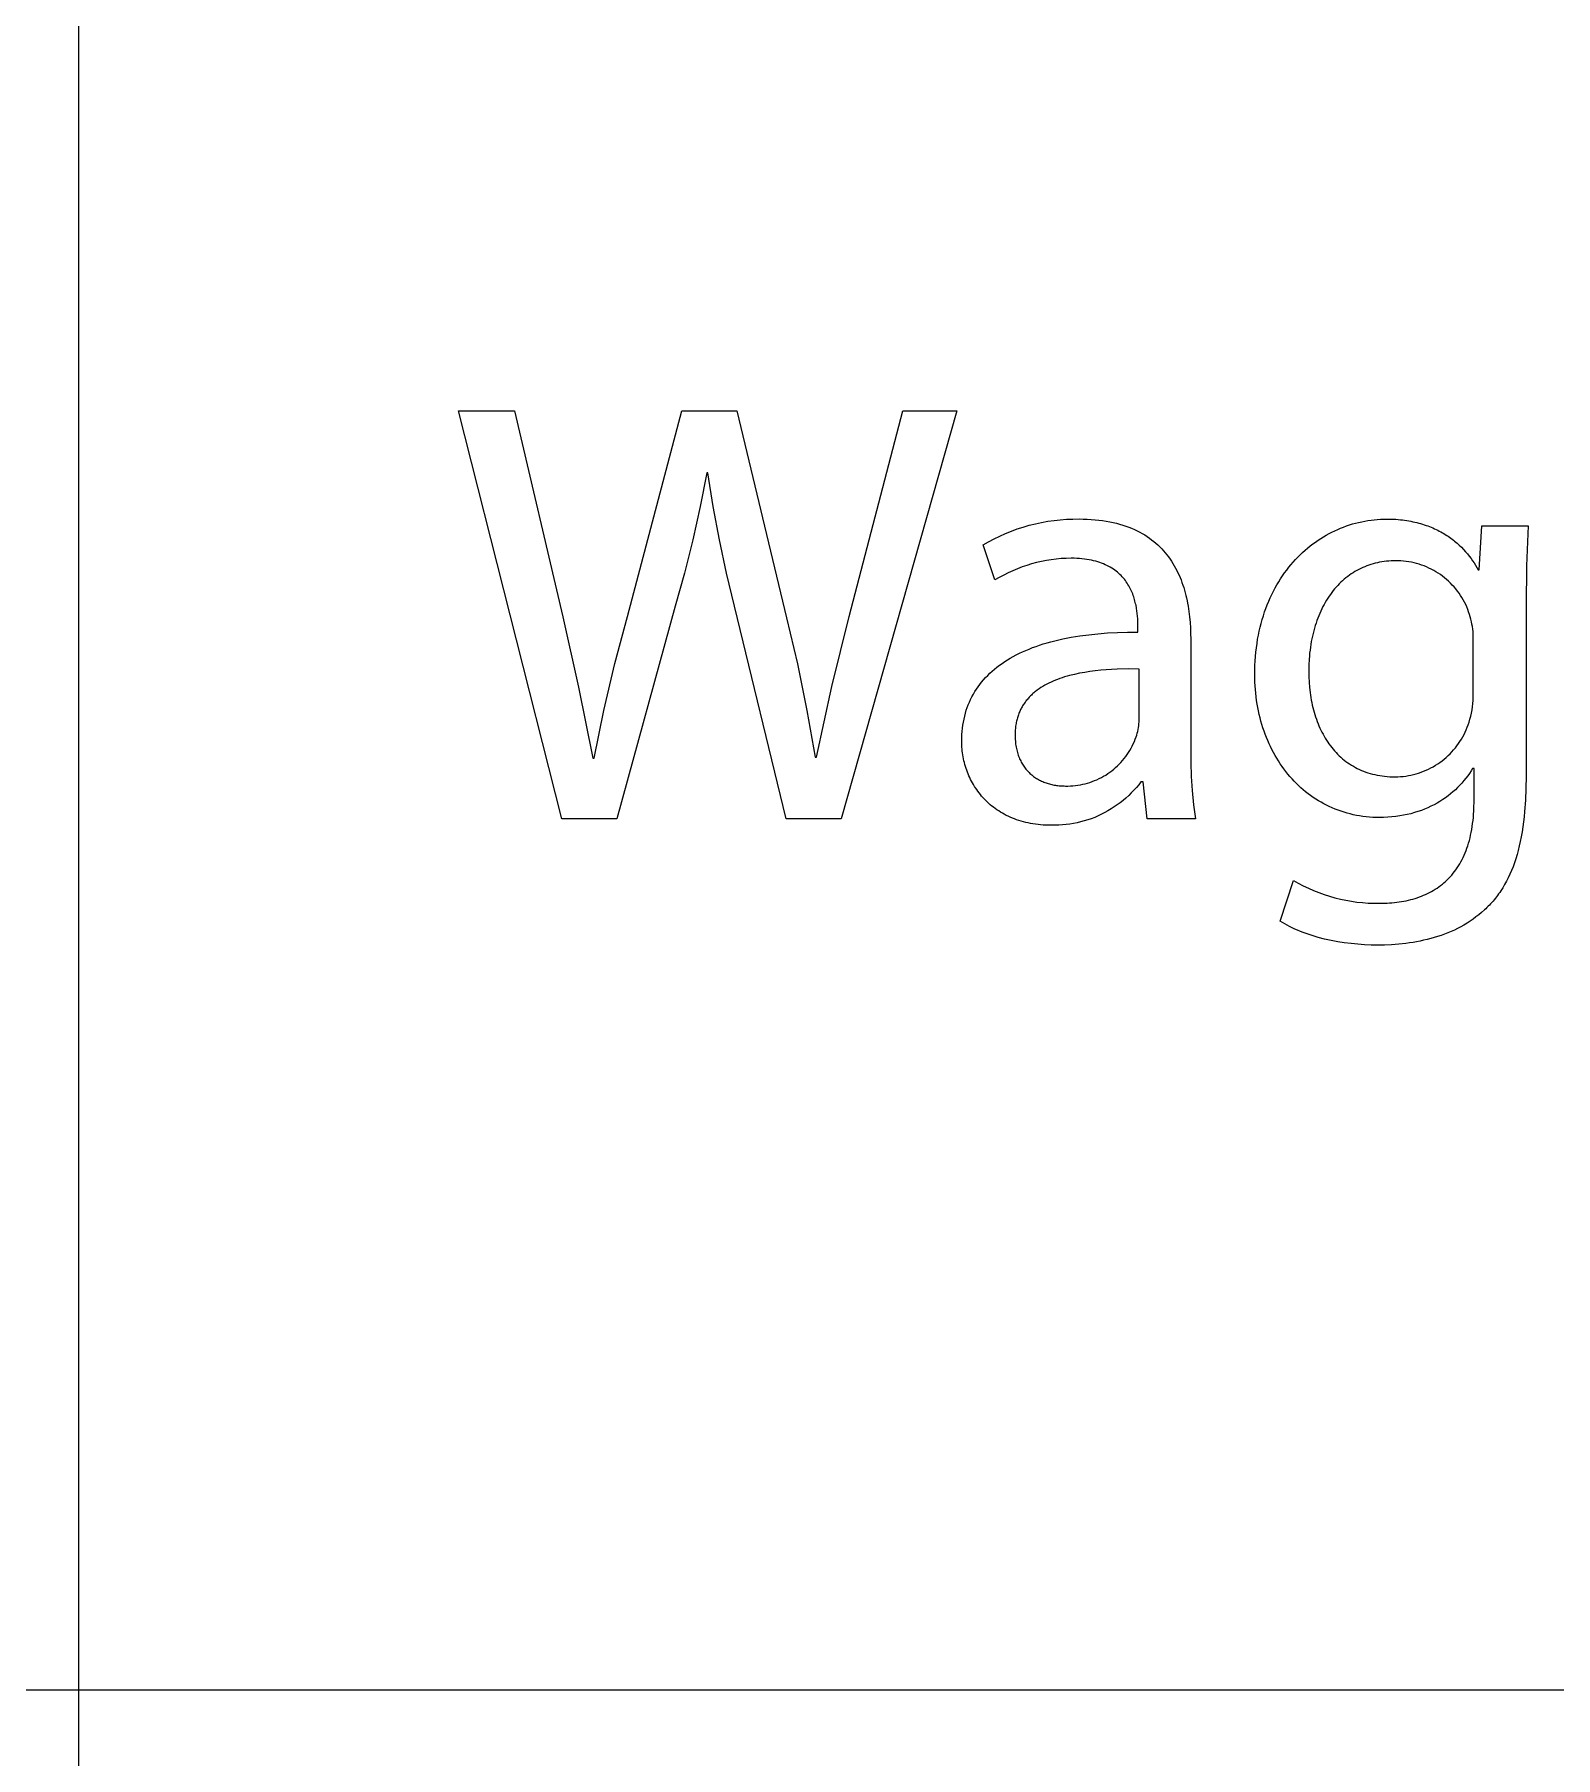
# Model space of a CAD drawing. Header units: millimetres. Extents: x -2542 to 6192, y -257 to 5845.
# Drawn here: x 5414.7 to 5634.4, y 221.9 to 470.7 of the extents above; entities that cross this region are included whole.
import ezdxf

# ---------------------------------------------------------------- set-up
doc = ezdxf.new("R2010")
doc.units = ezdxf.units.MM
doc.header["$MEASUREMENT"] = 0
doc.layers.add('Domyślny', color=7, linetype='Continuous', true_color=0x000000)

msp = doc.modelspace()

# ---------------------------------------------------------------- linework, layer by layer
at = {"layer": 'Domyślny', "color": 18, "lineweight": 15, "true_color": 0x000000}
for p, q in [((5421.17, -12.52), (5421.17, 719.78)), ((5490.92, 357.48), (5475.97, 416.4)), ((5475.97, 416.4), (5484.06, 416.4)), ((5484.06, 416.4), (5491.04, 386.62)), ((5500.37, 386.68), (5508.26, 416.4)), ((5508.26, 416.4), (5516.2, 416.4)), ((5516.2, 416.4), (5523.35, 386.5)), ((5547.96, 416.4), (5531.26, 357.48)), ((5532.4, 386.68), (5540.16, 416.4)), ((5540.16, 416.4), (5547.96, 416.4)), ((5511.83, 407.41), (5510.9, 402.56)), ((5512.01, 407.41), (5511.83, 407.41)), ((5512.77, 402.57), (5512.01, 407.41)), ((5510.9, 402.56), (5509.83, 397.73)), ((5513.66, 397.75), (5512.77, 402.57)), ((5561.99, 400.56), (5562.89, 400.65)), ((5562.89, 400.65), (5563.8, 400.72)), ((5563.8, 400.72), (5564.71, 400.75)), ((5564.71, 400.75), (5565.62, 400.76)), ((5565.62, 400.76), (5566.22, 400.75)), ((5566.22, 400.75), (5566.8, 400.73)), ((5566.8, 400.73), (5567.37, 400.7)), ((5567.37, 400.7), (5567.93, 400.66)), ((5567.93, 400.66), (5568.48, 400.6)), ((5607.77, 400.6), (5608.22, 400.66)), ((5608.22, 400.66), (5608.67, 400.7)), ((5608.67, 400.7), (5609.12, 400.73)), ((5609.12, 400.73), (5609.58, 400.74)), ((5609.58, 400.74), (5610.03, 400.75)), ((5610.03, 400.75), (5610.71, 400.74)), ((5610.71, 400.74), (5611.37, 400.71)), ((5611.37, 400.71), (5612.01, 400.65)), ((5612.01, 400.65), (5612.32, 400.62)), ((5553.34, 397.89), (5554.15, 398.29)), ((5554.15, 398.29), (5554.98, 398.66)), ((5554.98, 398.66), (5555.83, 399)), ((5555.83, 399), (5556.68, 399.32)), ((5556.68, 399.32), (5557.55, 399.6)), ((5557.55, 399.6), (5558.42, 399.85)), ((5558.42, 399.85), (5559.3, 400.07)), ((5559.3, 400.07), (5560.19, 400.27)), ((5560.19, 400.27), (5561.09, 400.43)), ((5561.09, 400.43), (5561.99, 400.56)), ((5568.48, 400.6), (5569.01, 400.53)), ((5569.01, 400.53), (5569.52, 400.45)), ((5569.52, 400.45), (5570.03, 400.36)), ((5570.03, 400.36), (5570.52, 400.26)), ((5570.52, 400.26), (5570.99, 400.15)), ((5570.99, 400.15), (5571.46, 400.02)), ((5571.46, 400.02), (5571.91, 399.89)), ((5571.91, 399.89), (5572.35, 399.74)), ((5572.35, 399.74), (5572.78, 399.59)), ((5572.78, 399.59), (5573.19, 399.42)), ((5573.19, 399.42), (5573.6, 399.25)), ((5573.6, 399.25), (5573.99, 399.06)), ((5573.99, 399.06), (5574.37, 398.87)), ((5574.37, 398.87), (5574.73, 398.67)), ((5574.73, 398.67), (5575.09, 398.45)), ((5575.09, 398.45), (5575.44, 398.23)), ((5575.44, 398.23), (5575.77, 398)), ((5600.51, 397.95), (5600.91, 398.2)), ((5600.91, 398.2), (5601.31, 398.43)), ((5601.31, 398.43), (5601.71, 398.65)), ((5601.71, 398.65), (5602.12, 398.87)), ((5602.12, 398.87), (5602.54, 399.07)), ((5602.54, 399.07), (5602.96, 399.26)), ((5602.96, 399.26), (5603.38, 399.44)), ((5603.38, 399.44), (5603.81, 399.6)), ((5603.81, 399.6), (5604.23, 399.76)), ((5604.23, 399.76), (5604.67, 399.91)), ((5604.67, 399.91), (5605.1, 400.04)), ((5605.1, 400.04), (5605.54, 400.16)), ((5605.54, 400.16), (5605.98, 400.27)), ((5605.98, 400.27), (5606.42, 400.37)), ((5606.42, 400.37), (5606.87, 400.46)), ((5606.87, 400.46), (5607.32, 400.54)), ((5607.32, 400.54), (5607.77, 400.6)), ((5612.32, 400.62), (5612.63, 400.58)), ((5612.63, 400.58), (5612.93, 400.53)), ((5612.93, 400.53), (5613.23, 400.48)), ((5613.23, 400.48), (5613.52, 400.43)), ((5613.52, 400.43), (5613.81, 400.37)), ((5613.81, 400.37), (5614.1, 400.31)), ((5614.1, 400.31), (5614.38, 400.24)), ((5614.38, 400.24), (5614.66, 400.17)), ((5614.66, 400.17), (5614.93, 400.1)), ((5614.93, 400.1), (5615.2, 400.02)), ((5615.2, 400.02), (5615.46, 399.93)), ((5615.46, 399.93), (5615.72, 399.84)), ((5615.72, 399.84), (5615.97, 399.75)), ((5615.97, 399.75), (5616.22, 399.66)), ((5616.22, 399.66), (5616.47, 399.56)), ((5616.47, 399.56), (5616.71, 399.46)), ((5616.71, 399.46), (5616.95, 399.35)), ((5616.95, 399.35), (5617.18, 399.24)), ((5617.18, 399.24), (5617.41, 399.13)), ((5617.41, 399.13), (5617.63, 399.01)), ((5617.63, 399.01), (5617.85, 398.9)), ((5617.85, 398.9), (5618.07, 398.77)), ((5618.07, 398.77), (5618.28, 398.65)), ((5618.28, 398.65), (5618.49, 398.52)), ((5618.49, 398.52), (5618.7, 398.39)), ((5618.7, 398.39), (5618.9, 398.26)), ((5618.9, 398.26), (5619.09, 398.13)), ((5623.41, 393.42), (5623.79, 399.79)), ((5623.79, 399.79), (5630.48, 399.79)), ((5630.48, 399.79), (5630.24, 393.99)), ((5509.83, 397.73), (5508.62, 392.94)), ((5514.69, 392.95), (5513.66, 397.75)), ((5551.75, 397.01), (5552.53, 397.46)), ((5553.46, 391.95), (5551.75, 397.01)), ((5552.53, 397.46), (5553.34, 397.89)), ((5575.77, 398), (5576.09, 397.77)), ((5576.09, 397.77), (5576.4, 397.52)), ((5576.4, 397.52), (5576.71, 397.27)), ((5576.71, 397.27), (5577, 397.01)), ((5577, 397.01), (5577.28, 396.74)), ((5577.28, 396.74), (5577.55, 396.46)), ((5577.55, 396.46), (5577.81, 396.18)), ((5577.81, 396.18), (5578.06, 395.89)), ((5578.06, 395.89), (5578.3, 395.59)), ((5597.54, 395.6), (5597.89, 395.93)), ((5597.89, 395.93), (5598.25, 396.25)), ((5598.25, 396.25), (5598.61, 396.56)), ((5598.61, 396.56), (5598.98, 396.86)), ((5598.98, 396.86), (5599.36, 397.15)), ((5599.36, 397.15), (5599.74, 397.43)), ((5599.74, 397.43), (5600.12, 397.69)), ((5600.12, 397.69), (5600.51, 397.95)), ((5619.09, 398.13), (5619.28, 397.99)), ((5619.28, 397.99), (5619.47, 397.85)), ((5619.47, 397.85), (5619.66, 397.71)), ((5619.66, 397.71), (5619.84, 397.57)), ((5619.84, 397.57), (5620.19, 397.27)), ((5620.19, 397.27), (5620.52, 396.97)), ((5620.52, 396.97), (5620.84, 396.67)), ((5620.84, 396.67), (5621.14, 396.35)), ((5621.14, 396.35), (5621.43, 396.04)), ((5621.43, 396.04), (5621.7, 395.72)), ((5621.7, 395.72), (5621.96, 395.39)), ((5556.03, 393.29), (5555.37, 392.99)), ((5556.7, 393.57), (5556.03, 393.29)), ((5557.38, 393.83), (5556.7, 393.57)), ((5558.06, 394.06), (5557.38, 393.83)), ((5558.76, 394.27), (5558.06, 394.06)), ((5559.46, 394.46), (5558.76, 394.27)), ((5560.16, 394.62), (5559.46, 394.46)), ((5560.88, 394.76), (5560.16, 394.62)), ((5561.59, 394.88), (5560.88, 394.76)), ((5562.31, 394.97), (5561.59, 394.88)), ((5563.03, 395.03), (5562.31, 394.97)), ((5563.76, 395.07), (5563.03, 395.03)), ((5564.48, 395.09), (5563.76, 395.07)), ((5564.88, 395.08), (5564.48, 395.09)), ((5565.27, 395.07), (5564.88, 395.08)), ((5565.65, 395.05), (5565.27, 395.07)), ((5566.02, 395.02), (5565.65, 395.05)), ((5566.38, 394.98), (5566.02, 395.02)), ((5566.72, 394.93), (5566.38, 394.98)), ((5567.06, 394.87), (5566.72, 394.93)), ((5567.39, 394.81), (5567.06, 394.87)), ((5567.7, 394.74), (5567.39, 394.81)), ((5568.01, 394.66), (5567.7, 394.74)), ((5568.3, 394.57), (5568.01, 394.66)), ((5568.59, 394.48), (5568.3, 394.57)), ((5568.87, 394.38), (5568.59, 394.48)), ((5569.14, 394.28), (5568.87, 394.38)), ((5569.39, 394.16), (5569.14, 394.28)), ((5569.64, 394.05), (5569.39, 394.16)), ((5569.89, 393.92), (5569.64, 394.05)), ((5570.12, 393.79), (5569.89, 393.92)), ((5570.34, 393.66), (5570.12, 393.79)), ((5570.56, 393.52), (5570.34, 393.66)), ((5570.76, 393.37), (5570.56, 393.52)), ((5570.96, 393.22), (5570.76, 393.37)), ((5571.15, 393.07), (5570.96, 393.22)), ((5578.3, 395.59), (5578.53, 395.29)), ((5578.53, 395.29), (5578.75, 394.98)), ((5578.75, 394.98), (5578.96, 394.66)), ((5578.96, 394.66), (5579.16, 394.34)), ((5579.16, 394.34), (5579.36, 394.01)), ((5579.36, 394.01), (5579.54, 393.68)), ((5579.54, 393.68), (5579.72, 393.34)), ((5579.72, 393.34), (5579.89, 393)), ((5595.29, 392.98), (5595.59, 393.38)), ((5595.59, 393.38), (5595.9, 393.78)), ((5595.9, 393.78), (5596.21, 394.16)), ((5596.21, 394.16), (5596.54, 394.54)), ((5596.54, 394.54), (5596.86, 394.9)), ((5596.86, 394.9), (5597.2, 395.25)), ((5597.2, 395.25), (5597.54, 395.6)), ((5605.72, 393.32), (5605.45, 393.16)), ((5606, 393.47), (5605.72, 393.32)), ((5606.29, 393.61), (5606, 393.47)), ((5606.57, 393.74), (5606.29, 393.61)), ((5606.86, 393.87), (5606.57, 393.74)), ((5607.16, 393.98), (5606.86, 393.87)), ((5607.46, 394.09), (5607.16, 393.98)), ((5607.76, 394.19), (5607.46, 394.09)), ((5608.07, 394.29), (5607.76, 394.19)), ((5608.38, 394.37), (5608.07, 394.29)), ((5608.7, 394.44), (5608.38, 394.37)), ((5609.01, 394.51), (5608.7, 394.44)), ((5609.34, 394.57), (5609.01, 394.51)), ((5609.66, 394.62), (5609.34, 394.57)), ((5609.99, 394.66), (5609.66, 394.62)), ((5610.32, 394.69), (5609.99, 394.66)), ((5610.66, 394.71), (5610.32, 394.69)), ((5611, 394.72), (5610.66, 394.71)), ((5611.34, 394.73), (5611, 394.72)), ((5611.72, 394.73), (5611.34, 394.73)), ((5612.1, 394.71), (5611.72, 394.73)), ((5612.48, 394.68), (5612.1, 394.71)), ((5612.86, 394.64), (5612.48, 394.68)), ((5613.24, 394.58), (5612.86, 394.64)), ((5613.61, 394.51), (5613.24, 394.58)), ((5613.99, 394.43), (5613.61, 394.51)), ((5614.36, 394.34), (5613.99, 394.43)), ((5614.72, 394.23), (5614.36, 394.34)), ((5615.08, 394.11), (5614.72, 394.23)), ((5615.44, 393.98), (5615.08, 394.11)), ((5615.79, 393.83), (5615.44, 393.98)), ((5616.14, 393.68), (5615.79, 393.83)), ((5616.48, 393.51), (5616.14, 393.68)), ((5616.82, 393.33), (5616.48, 393.51)), ((5617.15, 393.14), (5616.82, 393.33)), ((5621.96, 395.39), (5622.21, 395.07)), ((5622.21, 395.07), (5622.44, 394.74)), ((5622.44, 394.74), (5622.66, 394.41)), ((5622.66, 394.41), (5622.87, 394.08)), ((5622.87, 394.08), (5623.06, 393.75)), ((5623.06, 393.75), (5623.24, 393.42)), ((5623.24, 393.42), (5623.41, 393.42)), ((5630.24, 393.99), (5630.16, 388.19)), ((5508.62, 392.94), (5507.27, 388.19)), ((5515.85, 388.19), (5514.69, 392.95)), ((5554.09, 392.32), (5553.46, 391.95)), ((5554.72, 392.66), (5554.09, 392.32)), ((5555.37, 392.99), (5554.72, 392.66)), ((5571.34, 392.91), (5571.15, 393.07)), ((5571.51, 392.74), (5571.34, 392.91)), ((5571.68, 392.58), (5571.51, 392.74)), ((5571.84, 392.41), (5571.68, 392.58)), ((5572, 392.23), (5571.84, 392.41)), ((5572.15, 392.05), (5572, 392.23)), ((5572.29, 391.87), (5572.15, 392.05)), ((5572.42, 391.69), (5572.29, 391.87)), ((5572.55, 391.5), (5572.42, 391.69)), ((5572.67, 391.31), (5572.55, 391.5)), ((5572.78, 391.12), (5572.67, 391.31)), ((5572.89, 390.92), (5572.78, 391.12)), ((5572.99, 390.73), (5572.89, 390.92)), ((5573.09, 390.53), (5572.99, 390.73)), ((5579.89, 393), (5580.04, 392.65)), ((5580.04, 392.65), (5580.2, 392.3)), ((5580.2, 392.3), (5580.34, 391.95)), ((5580.34, 391.95), (5580.47, 391.59)), ((5580.47, 391.59), (5580.6, 391.22)), ((5580.6, 391.22), (5580.72, 390.85)), ((5580.72, 390.85), (5580.83, 390.48)), ((5593.68, 390.33), (5593.93, 390.8)), ((5593.93, 390.8), (5594.18, 391.26)), ((5594.18, 391.26), (5594.45, 391.7)), ((5594.45, 391.7), (5594.72, 392.14)), ((5594.72, 392.14), (5595, 392.56)), ((5595, 392.56), (5595.29, 392.98)), ((5602.74, 390.91), (5602.52, 390.66)), ((5602.96, 391.15), (5602.74, 390.91)), ((5603.19, 391.39), (5602.96, 391.15)), ((5603.42, 391.62), (5603.19, 391.39)), ((5603.66, 391.84), (5603.42, 391.62)), ((5603.9, 392.05), (5603.66, 391.84)), ((5604.14, 392.25), (5603.9, 392.05)), ((5604.4, 392.45), (5604.14, 392.25)), ((5604.65, 392.64), (5604.4, 392.45)), ((5604.91, 392.82), (5604.65, 392.64)), ((5605.18, 392.99), (5604.91, 392.82)), ((5605.45, 393.16), (5605.18, 392.99)), ((5617.47, 392.93), (5617.15, 393.14)), ((5617.79, 392.72), (5617.47, 392.93)), ((5618.1, 392.5), (5617.79, 392.72)), ((5618.4, 392.26), (5618.1, 392.5)), ((5618.69, 392.02), (5618.4, 392.26)), ((5618.97, 391.76), (5618.69, 392.02)), ((5619.25, 391.5), (5618.97, 391.76)), ((5619.51, 391.22), (5619.25, 391.5)), ((5619.77, 390.94), (5619.51, 391.22)), ((5620.01, 390.65), (5619.77, 390.94)), ((5573.18, 390.33), (5573.09, 390.53)), ((5573.27, 390.13), (5573.18, 390.33)), ((5573.35, 389.93), (5573.27, 390.13)), ((5573.43, 389.73), (5573.35, 389.93)), ((5573.5, 389.52), (5573.43, 389.73)), ((5573.56, 389.32), (5573.5, 389.52)), ((5573.62, 389.12), (5573.56, 389.32)), ((5573.68, 388.91), (5573.62, 389.12)), ((5573.73, 388.71), (5573.68, 388.91)), ((5573.78, 388.5), (5573.73, 388.71)), ((5573.83, 388.3), (5573.78, 388.5)), ((5573.9, 387.9), (5573.83, 388.3)), ((5580.83, 390.48), (5580.94, 390.11)), ((5580.94, 390.11), (5581.03, 389.73)), ((5581.03, 389.73), (5581.12, 389.35)), ((5581.12, 389.35), (5581.21, 388.96)), ((5581.21, 388.96), (5581.28, 388.58)), ((5581.28, 388.58), (5581.35, 388.19)), ((5592.59, 387.85), (5592.79, 388.37)), ((5592.79, 388.37), (5593, 388.88)), ((5593, 388.88), (5593.22, 389.37)), ((5593.22, 389.37), (5593.44, 389.86)), ((5593.44, 389.86), (5593.68, 390.33)), ((5600.99, 388.41), (5600.82, 388.1)), ((5601.16, 388.72), (5600.99, 388.41)), ((5601.34, 389.02), (5601.16, 388.72)), ((5601.52, 389.31), (5601.34, 389.02)), ((5601.71, 389.59), (5601.52, 389.31)), ((5601.9, 389.87), (5601.71, 389.59)), ((5602.1, 390.14), (5601.9, 389.87)), ((5602.31, 390.41), (5602.1, 390.14)), ((5602.52, 390.66), (5602.31, 390.41)), ((5620.25, 390.35), (5620.01, 390.65)), ((5620.48, 390.04), (5620.25, 390.35)), ((5620.69, 389.73), (5620.48, 390.04)), ((5620.89, 389.41), (5620.69, 389.73)), ((5621.09, 389.08), (5620.89, 389.41)), ((5621.27, 388.74), (5621.09, 389.08)), ((5621.44, 388.4), (5621.27, 388.74)), ((5621.59, 388.05), (5621.44, 388.4)), ((5491.04, 386.62), (5493.32, 376.45)), ((5498.57, 379.91), (5500.37, 386.68)), ((5507.27, 388.19), (5498.86, 357.48)), ((5523.29, 357.48), (5515.85, 388.19)), ((5523.35, 386.5), (5524.94, 379.83)), ((5529.88, 376.55), (5532.4, 386.68)), ((5573.96, 387.5), (5573.9, 387.9)), ((5574.01, 387.11), (5573.96, 387.5)), ((5574.05, 386.73), (5574.01, 387.11)), ((5574.08, 386.36), (5574.05, 386.73)), ((5574.1, 386), (5574.08, 386.36)), ((5574.11, 385.65), (5574.1, 386)), ((5581.35, 388.19), (5581.47, 387.41)), ((5581.47, 387.41), (5581.57, 386.62)), ((5581.57, 386.62), (5581.64, 385.82)), ((5581.64, 385.82), (5581.69, 385.02)), ((5591.91, 385.69), (5592.06, 386.25)), ((5592.06, 386.25), (5592.23, 386.79)), ((5592.23, 386.79), (5592.41, 387.33)), ((5592.41, 387.33), (5592.59, 387.85)), ((5599.83, 385.73), (5599.71, 385.37)), ((5599.95, 386.09), (5599.83, 385.73)), ((5600.08, 386.44), (5599.95, 386.09)), ((5600.21, 386.79), (5600.08, 386.44)), ((5600.36, 387.13), (5600.21, 386.79)), ((5600.5, 387.46), (5600.36, 387.13)), ((5600.66, 387.78), (5600.5, 387.46)), ((5600.82, 388.1), (5600.66, 387.78)), ((5621.74, 387.7), (5621.59, 388.05)), ((5621.87, 387.34), (5621.74, 387.7)), ((5621.99, 386.98), (5621.87, 387.34)), ((5622.1, 386.62), (5621.99, 386.98)), ((5622.2, 386.27), (5622.1, 386.62)), ((5622.28, 385.93), (5622.2, 386.27)), ((5622.35, 385.58), (5622.28, 385.93)), ((5630.16, 388.19), (5630.16, 363.61)), ((5562.09, 383.17), (5563.25, 383.44)), ((5563.25, 383.44), (5564.45, 383.68)), ((5564.45, 383.68), (5565.7, 383.88)), ((5565.7, 383.88), (5567, 384.05)), ((5567, 384.05), (5568.33, 384.19)), ((5568.33, 384.19), (5569.71, 384.3)), ((5569.71, 384.3), (5571.14, 384.37)), ((5571.14, 384.37), (5572.6, 384.41)), ((5572.6, 384.41), (5574.11, 384.41)), ((5574.11, 385.31), (5574.11, 385.65)), ((5574.11, 384.41), (5574.11, 385.31)), ((5581.69, 385.02), (5581.72, 384.22)), ((5581.72, 384.22), (5581.73, 383.42)), ((5581.73, 383.42), (5581.73, 367.63)), ((5591.31, 382.78), (5591.4, 383.38)), ((5591.4, 383.38), (5591.51, 383.97)), ((5591.51, 383.97), (5591.63, 384.56)), ((5591.63, 384.56), (5591.76, 385.13)), ((5591.76, 385.13), (5591.91, 385.69)), ((5599.22, 383.45), (5599.15, 383.05)), ((5599.31, 383.85), (5599.22, 383.45)), ((5599.4, 384.24), (5599.31, 383.85)), ((5599.5, 384.62), (5599.4, 384.24)), ((5599.6, 385), (5599.5, 384.62)), ((5599.71, 385.37), (5599.6, 385)), ((5622.41, 385.23), (5622.35, 385.58)), ((5622.46, 384.87), (5622.41, 385.23)), ((5622.5, 384.52), (5622.46, 384.87)), ((5622.52, 384.16), (5622.5, 384.52)), ((5622.54, 383.81), (5622.52, 384.16)), ((5622.54, 383.45), (5622.54, 383.81)), ((5622.54, 383.1), (5622.54, 383.45)), ((5555.68, 380.66), (5556.1, 380.9)), ((5556.1, 380.9), (5556.54, 381.14)), ((5556.54, 381.14), (5556.98, 381.36)), ((5556.98, 381.36), (5557.44, 381.58)), ((5557.44, 381.58), (5557.91, 381.78)), ((5557.91, 381.78), (5558.39, 381.98)), ((5558.39, 381.98), (5558.89, 382.18)), ((5558.89, 382.18), (5559.39, 382.36)), ((5559.39, 382.36), (5559.91, 382.54)), ((5559.91, 382.54), (5560.44, 382.71)), ((5560.44, 382.71), (5560.98, 382.87)), ((5560.98, 382.87), (5561.53, 383.03)), ((5561.53, 383.03), (5562.09, 383.17)), ((5591.04, 380.27), (5591.09, 380.91)), ((5591.09, 380.91), (5591.15, 381.54)), ((5591.15, 381.54), (5591.22, 382.16)), ((5591.22, 382.16), (5591.31, 382.78)), ((5598.87, 380.96), (5598.84, 380.53)), ((5598.91, 381.39), (5598.87, 380.96)), ((5598.96, 381.82), (5598.91, 381.39)), ((5599.02, 382.23), (5598.96, 381.82)), ((5599.08, 382.65), (5599.02, 382.23)), ((5599.15, 383.05), (5599.08, 382.65)), ((5622.54, 375.48), (5622.54, 383.1)), ((5496.97, 373.09), (5498.57, 379.91)), ((5524.94, 379.83), (5526.31, 373.11)), ((5552.41, 378.17), (5552.73, 378.48)), ((5552.73, 378.48), (5553.05, 378.78)), ((5553.05, 378.78), (5553.39, 379.07)), ((5553.39, 379.07), (5553.74, 379.36)), ((5553.74, 379.36), (5554.11, 379.63)), ((5554.11, 379.63), (5554.48, 379.9)), ((5554.48, 379.9), (5554.87, 380.16)), ((5554.87, 380.16), (5555.27, 380.42)), ((5555.27, 380.42), (5555.68, 380.66)), ((5564.94, 378.31), (5564.22, 378.14)), ((5565.67, 378.47), (5564.94, 378.31)), ((5566.42, 378.61), (5565.67, 378.47)), ((5567.18, 378.73), (5566.42, 378.61)), ((5567.95, 378.83), (5567.18, 378.73)), ((5568.73, 378.91), (5567.95, 378.83)), ((5569.52, 378.98), (5568.73, 378.91)), ((5570.31, 379.03), (5569.52, 378.98)), ((5571.11, 379.07), (5570.31, 379.03)), ((5572.7, 379.1), (5571.11, 379.07)), ((5574.29, 379.09), (5572.7, 379.1)), ((5574.29, 371.73), (5574.29, 379.09)), ((5590.98, 378.3), (5590.99, 378.96)), ((5590.99, 377.75), (5590.98, 378.3)), ((5590.99, 378.96), (5591.01, 379.62)), ((5591.01, 379.62), (5591.04, 380.27)), ((5598.79, 379.64), (5598.78, 378.73)), ((5598.78, 378.73), (5598.79, 377.96)), ((5598.84, 380.53), (5598.79, 379.64)), ((5493.32, 376.45), (5495.4, 366.23)), ((5527.68, 366.35), (5529.88, 376.55)), ((5550.34, 375.46), (5550.56, 375.83)), ((5550.56, 375.83), (5550.79, 376.18)), ((5550.79, 376.18), (5551.03, 376.53)), ((5551.03, 376.53), (5551.28, 376.88)), ((5551.28, 376.88), (5551.54, 377.21)), ((5551.54, 377.21), (5551.82, 377.54)), ((5551.82, 377.54), (5552.11, 377.86)), ((5552.11, 377.86), (5552.41, 378.17)), ((5559.32, 375.85), (5559.19, 375.75)), ((5559.57, 376.04), (5559.32, 375.85)), ((5559.83, 376.23), (5559.57, 376.04)), ((5560.1, 376.41), (5559.83, 376.23)), ((5560.38, 376.58), (5560.1, 376.41)), ((5560.66, 376.74), (5560.38, 376.58)), ((5560.95, 376.9), (5560.66, 376.74)), ((5561.25, 377.05), (5560.95, 376.9)), ((5561.56, 377.2), (5561.25, 377.05)), ((5561.87, 377.33), (5561.56, 377.2)), ((5562.19, 377.47), (5561.87, 377.33)), ((5562.51, 377.59), (5562.19, 377.47)), ((5562.84, 377.71), (5562.51, 377.59)), ((5563.18, 377.83), (5562.84, 377.71)), ((5563.52, 377.94), (5563.18, 377.83)), ((5563.87, 378.04), (5563.52, 377.94)), ((5564.22, 378.14), (5563.87, 378.04)), ((5591, 377.21), (5590.99, 377.75)), ((5591.03, 376.67), (5591, 377.21)), ((5591.07, 376.13), (5591.03, 376.67)), ((5591.12, 375.6), (5591.07, 376.13)), ((5598.79, 377.96), (5598.83, 377.19)), ((5598.83, 377.19), (5598.89, 376.44)), ((5598.89, 376.44), (5598.97, 375.69)), ((5549.32, 373.13), (5549.46, 373.53)), ((5549.46, 373.53), (5549.61, 373.93)), ((5549.61, 373.93), (5549.78, 374.32)), ((5549.78, 374.32), (5549.95, 374.71)), ((5549.95, 374.71), (5550.14, 375.09)), ((5550.14, 375.09), (5550.34, 375.46)), ((5557.23, 373.37), (5557.16, 373.23)), ((5557.31, 373.51), (5557.23, 373.37)), ((5557.38, 373.64), (5557.31, 373.51)), ((5557.46, 373.78), (5557.38, 373.64)), ((5557.54, 373.91), (5557.46, 373.78)), ((5557.63, 374.04), (5557.54, 373.91)), ((5557.71, 374.17), (5557.63, 374.04)), ((5557.8, 374.29), (5557.71, 374.17)), ((5557.9, 374.42), (5557.8, 374.29)), ((5557.99, 374.54), (5557.9, 374.42)), ((5558.09, 374.66), (5557.99, 374.54)), ((5558.19, 374.78), (5558.09, 374.66)), ((5558.29, 374.89), (5558.19, 374.78)), ((5558.4, 375.01), (5558.29, 374.89)), ((5558.5, 375.12), (5558.4, 375.01)), ((5558.61, 375.23), (5558.5, 375.12)), ((5558.72, 375.34), (5558.61, 375.23)), ((5558.84, 375.44), (5558.72, 375.34)), ((5558.95, 375.55), (5558.84, 375.44)), ((5559.07, 375.65), (5558.95, 375.55)), ((5559.19, 375.75), (5559.07, 375.65)), ((5591.18, 375.08), (5591.12, 375.6)), ((5591.25, 374.56), (5591.18, 375.08)), ((5591.33, 374.04), (5591.25, 374.56)), ((5591.42, 373.54), (5591.33, 374.04)), ((5591.52, 373.03), (5591.42, 373.54)), ((5598.97, 375.69), (5599.02, 375.32)), ((5599.02, 375.32), (5599.08, 374.96)), ((5599.08, 374.96), (5599.14, 374.6)), ((5599.14, 374.6), (5599.22, 374.24)), ((5599.22, 374.24), (5599.29, 373.89)), ((5599.29, 373.89), (5599.37, 373.54)), ((5599.37, 373.54), (5599.46, 373.19)), ((5622.36, 373.19), (5622.42, 373.64)), ((5622.42, 373.64), (5622.48, 374.1)), ((5622.48, 374.1), (5622.51, 374.56)), ((5622.51, 374.56), (5622.53, 375.02)), ((5622.53, 375.02), (5622.54, 375.48)), ((5495.58, 366.23), (5496.97, 373.09)), ((5526.31, 373.11), (5527.48, 366.35)), ((5548.77, 370.54), (5548.83, 370.99)), ((5548.83, 370.99), (5548.9, 371.43)), ((5548.9, 371.43), (5548.99, 371.86)), ((5548.99, 371.86), (5549.09, 372.29)), ((5549.09, 372.29), (5549.2, 372.71)), ((5549.2, 372.71), (5549.32, 373.13)), ((5556.45, 370.86), (5556.43, 370.69)), ((5556.48, 371.04), (5556.45, 370.86)), ((5556.51, 371.21), (5556.48, 371.04)), ((5556.54, 371.38), (5556.51, 371.21)), ((5556.57, 371.54), (5556.54, 371.38)), ((5556.61, 371.71), (5556.57, 371.54)), ((5556.65, 371.87), (5556.61, 371.71)), ((5556.7, 372.03), (5556.65, 371.87)), ((5556.75, 372.19), (5556.7, 372.03)), ((5556.8, 372.34), (5556.75, 372.19)), ((5556.85, 372.5), (5556.8, 372.34)), ((5556.91, 372.65), (5556.85, 372.5)), ((5556.97, 372.8), (5556.91, 372.65)), ((5557.03, 372.94), (5556.97, 372.8)), ((5557.09, 373.09), (5557.03, 372.94)), ((5557.16, 373.23), (5557.09, 373.09)), ((5574.19, 370.63), (5574.22, 370.9)), ((5574.22, 370.9), (5574.25, 371.18)), ((5574.25, 371.18), (5574.27, 371.46)), ((5574.27, 371.46), (5574.29, 371.73)), ((5591.63, 372.53), (5591.52, 373.03)), ((5591.75, 372.04), (5591.63, 372.53)), ((5591.88, 371.55), (5591.75, 372.04)), ((5592.02, 371.07), (5591.88, 371.55)), ((5592.16, 370.6), (5592.02, 371.07)), ((5599.46, 373.19), (5599.56, 372.85)), ((5599.56, 372.85), (5599.66, 372.51)), ((5599.66, 372.51), (5599.76, 372.17)), ((5599.76, 372.17), (5599.88, 371.85)), ((5599.88, 371.85), (5599.99, 371.52)), ((5599.99, 371.52), (5600.12, 371.2)), ((5600.12, 371.2), (5600.25, 370.88)), ((5600.25, 370.88), (5600.39, 370.57)), ((5621.67, 370.68), (5621.81, 371.04)), ((5621.81, 371.04), (5621.93, 371.4)), ((5621.93, 371.4), (5622.06, 371.84)), ((5622.06, 371.84), (5622.17, 372.29)), ((5622.17, 372.29), (5622.27, 372.74)), ((5622.27, 372.74), (5622.36, 373.19)), ((5548.66, 368.68), (5548.67, 369.15)), ((5548.67, 368.39), (5548.66, 368.68)), ((5548.67, 369.15), (5548.69, 369.62)), ((5548.68, 368.11), (5548.67, 368.39)), ((5548.69, 369.62), (5548.72, 370.08)), ((5548.72, 370.08), (5548.77, 370.54)), ((5556.38, 369.96), (5556.37, 369.77)), ((5556.37, 369.77), (5556.37, 369.58)), ((5556.37, 369.58), (5556.37, 369.35)), ((5556.37, 369.35), (5556.38, 369.12)), ((5556.39, 370.14), (5556.38, 369.96)), ((5556.38, 369.12), (5556.39, 368.89)), ((5556.4, 370.33), (5556.39, 370.14)), ((5556.39, 368.89), (5556.41, 368.67)), ((5556.41, 370.51), (5556.4, 370.33)), ((5556.43, 370.69), (5556.41, 370.51)), ((5556.41, 368.67), (5556.43, 368.46)), ((5556.43, 368.46), (5556.45, 368.24)), ((5573.29, 367.97), (5573.44, 368.29)), ((5573.44, 368.29), (5573.59, 368.62)), ((5573.59, 368.62), (5573.73, 368.95)), ((5573.73, 368.95), (5573.85, 369.29)), ((5573.85, 369.29), (5573.93, 369.55)), ((5573.93, 369.55), (5574.01, 369.82)), ((5574.01, 369.82), (5574.08, 370.09)), ((5574.08, 370.09), (5574.14, 370.36)), ((5574.14, 370.36), (5574.19, 370.63)), ((5592.32, 370.13), (5592.16, 370.6)), ((5592.49, 369.66), (5592.32, 370.13)), ((5592.67, 369.21), (5592.49, 369.66)), ((5592.85, 368.76), (5592.67, 369.21)), ((5593.05, 368.31), (5592.85, 368.76)), ((5593.25, 367.88), (5593.05, 368.31)), ((5600.39, 370.57), (5600.53, 370.27)), ((5600.53, 370.27), (5600.68, 369.96)), ((5600.68, 369.96), (5600.84, 369.67)), ((5600.84, 369.67), (5601, 369.38)), ((5601, 369.38), (5601.16, 369.09)), ((5601.16, 369.09), (5601.34, 368.81)), ((5601.34, 368.81), (5601.52, 368.54)), ((5601.52, 368.54), (5601.7, 368.27)), ((5620.18, 368.01), (5620.41, 368.32)), ((5620.41, 368.32), (5620.62, 368.64)), ((5620.62, 368.64), (5620.83, 368.96)), ((5620.83, 368.96), (5621.02, 369.29)), ((5621.02, 369.29), (5621.2, 369.63)), ((5621.2, 369.63), (5621.37, 369.98)), ((5621.37, 369.98), (5621.53, 370.33)), ((5621.53, 370.33), (5621.67, 370.68)), ((5495.4, 366.23), (5495.58, 366.23)), ((5527.48, 366.35), (5527.68, 366.35)), ((5548.69, 367.82), (5548.68, 368.11)), ((5548.71, 367.54), (5548.69, 367.82)), ((5548.74, 367.25), (5548.71, 367.54)), ((5548.78, 366.97), (5548.74, 367.25)), ((5548.82, 366.69), (5548.78, 366.97)), ((5548.87, 366.4), (5548.82, 366.69)), ((5548.92, 366.12), (5548.87, 366.4)), ((5548.98, 365.84), (5548.92, 366.12)), ((5549.05, 365.57), (5548.98, 365.84)), ((5556.45, 368.24), (5556.49, 368.03)), ((5556.49, 368.03), (5556.52, 367.83)), ((5556.52, 367.83), (5556.56, 367.63)), ((5556.56, 367.63), (5556.6, 367.43)), ((5556.6, 367.43), (5556.65, 367.23)), ((5556.65, 367.23), (5556.7, 367.04)), ((5556.7, 367.04), (5556.76, 366.85)), ((5556.76, 366.85), (5556.82, 366.67)), ((5556.82, 366.67), (5556.88, 366.49)), ((5556.88, 366.49), (5556.95, 366.32)), ((5556.95, 366.32), (5557.02, 366.14)), ((5557.02, 366.14), (5557.1, 365.98)), ((5557.1, 365.98), (5557.18, 365.81)), ((5557.18, 365.81), (5557.26, 365.65)), ((5571.66, 365.61), (5571.89, 365.88)), ((5571.89, 365.88), (5572.12, 366.16)), ((5572.12, 366.16), (5572.34, 366.44)), ((5572.34, 366.44), (5572.55, 366.73)), ((5572.55, 366.73), (5572.75, 367.03)), ((5572.75, 367.03), (5572.94, 367.34)), ((5572.94, 367.34), (5573.12, 367.65)), ((5573.12, 367.65), (5573.29, 367.97)), ((5581.73, 367.63), (5581.73, 365.59)), ((5593.47, 367.45), (5593.25, 367.88)), ((5593.69, 367.03), (5593.47, 367.45)), ((5593.92, 366.61), (5593.69, 367.03)), ((5594.16, 366.21), (5593.92, 366.61)), ((5594.4, 365.81), (5594.16, 366.21)), ((5594.66, 365.41), (5594.4, 365.81)), ((5601.7, 368.27), (5601.9, 368.01)), ((5601.9, 368.01), (5602.09, 367.75)), ((5602.09, 367.75), (5602.3, 367.5)), ((5602.3, 367.5), (5602.51, 367.26)), ((5602.51, 367.26), (5602.72, 367.02)), ((5602.72, 367.02), (5602.95, 366.79)), ((5602.95, 366.79), (5603.17, 366.57)), ((5603.17, 366.57), (5603.41, 366.35)), ((5603.41, 366.35), (5603.65, 366.14)), ((5603.65, 366.14), (5603.9, 365.94)), ((5603.9, 365.94), (5604.15, 365.74)), ((5617.72, 365.61), (5618.03, 365.84)), ((5618.03, 365.84), (5618.33, 366.08)), ((5618.33, 366.08), (5618.62, 366.33)), ((5618.62, 366.33), (5618.9, 366.58)), ((5618.9, 366.58), (5619.18, 366.85)), ((5619.18, 366.85), (5619.44, 367.13)), ((5619.44, 367.13), (5619.7, 367.41)), ((5619.7, 367.41), (5619.95, 367.71)), ((5619.95, 367.71), (5620.18, 368.01)), ((5549.12, 365.29), (5549.05, 365.57)), ((5549.2, 365.01), (5549.12, 365.29)), ((5549.29, 364.74), (5549.2, 365.01)), ((5549.38, 364.47), (5549.29, 364.74)), ((5549.48, 364.2), (5549.38, 364.47)), ((5549.59, 363.94), (5549.48, 364.2)), ((5549.7, 363.67), (5549.59, 363.94)), ((5549.82, 363.41), (5549.7, 363.67)), ((5549.94, 363.15), (5549.82, 363.41)), ((5557.26, 365.65), (5557.35, 365.49)), ((5557.35, 365.49), (5557.44, 365.34)), ((5557.44, 365.34), (5557.53, 365.19)), ((5557.53, 365.19), (5557.63, 365.05)), ((5557.63, 365.05), (5557.73, 364.9)), ((5557.73, 364.9), (5557.83, 364.76)), ((5557.83, 364.76), (5557.94, 364.63)), ((5557.94, 364.63), (5558.05, 364.5)), ((5558.05, 364.5), (5558.16, 364.37)), ((5558.16, 364.37), (5558.28, 364.25)), ((5558.28, 364.25), (5558.4, 364.13)), ((5558.4, 364.13), (5558.52, 364.01)), ((5558.52, 364.01), (5558.65, 363.9)), ((5558.65, 363.9), (5558.78, 363.79)), ((5558.78, 363.79), (5558.91, 363.68)), ((5558.91, 363.68), (5559.04, 363.58)), ((5559.04, 363.58), (5559.18, 363.48)), ((5559.18, 363.48), (5559.32, 363.39)), ((5559.32, 363.39), (5559.46, 363.3)), ((5568.51, 363.26), (5568.83, 363.42)), ((5568.83, 363.42), (5569.14, 363.6)), ((5569.14, 363.6), (5569.45, 363.78)), ((5569.45, 363.78), (5569.75, 363.98)), ((5569.75, 363.98), (5570.05, 364.18)), ((5570.05, 364.18), (5570.33, 364.4)), ((5570.33, 364.4), (5570.61, 364.62)), ((5570.61, 364.62), (5570.89, 364.86)), ((5570.89, 364.86), (5571.15, 365.1)), ((5571.15, 365.1), (5571.41, 365.35)), ((5571.41, 365.35), (5571.66, 365.61)), ((5581.73, 365.59), (5581.8, 363.56)), ((5581.8, 363.56), (5581.94, 361.53)), ((5594.92, 365.03), (5594.66, 365.41)), ((5595.19, 364.66), (5594.92, 365.03)), ((5595.47, 364.29), (5595.19, 364.66)), ((5595.76, 363.93), (5595.47, 364.29)), ((5596.06, 363.58), (5595.76, 363.93)), ((5596.36, 363.23), (5596.06, 363.58)), ((5604.15, 365.74), (5604.41, 365.56)), ((5604.41, 365.56), (5604.67, 365.38)), ((5604.67, 365.38), (5604.94, 365.2)), ((5604.94, 365.2), (5605.22, 365.04)), ((5605.22, 365.04), (5605.51, 364.88)), ((5605.51, 364.88), (5605.79, 364.73)), ((5605.79, 364.73), (5606.09, 364.59)), ((5606.09, 364.59), (5606.39, 364.45)), ((5606.39, 364.45), (5606.7, 364.33)), ((5606.7, 364.33), (5607.01, 364.21)), ((5607.01, 364.21), (5607.33, 364.11)), ((5607.33, 364.11), (5607.66, 364.01)), ((5607.66, 364.01), (5607.99, 363.92)), ((5607.99, 363.92), (5608.33, 363.84)), ((5608.33, 363.84), (5608.67, 363.76)), ((5608.67, 363.76), (5609.02, 363.7)), ((5609.02, 363.7), (5609.38, 363.65)), ((5609.38, 363.65), (5609.74, 363.6)), ((5609.74, 363.6), (5610.11, 363.57)), ((5610.11, 363.57), (5610.49, 363.54)), ((5610.49, 363.54), (5610.87, 363.53)), ((5610.87, 363.53), (5611.25, 363.52)), ((5611.25, 363.52), (5611.64, 363.53)), ((5611.64, 363.53), (5612.02, 363.55)), ((5612.02, 363.55), (5612.4, 363.59)), ((5612.4, 363.59), (5612.78, 363.64)), ((5612.78, 363.64), (5613.16, 363.7)), ((5613.16, 363.7), (5613.54, 363.77)), ((5613.54, 363.77), (5613.91, 363.86)), ((5613.91, 363.86), (5614.28, 363.96)), ((5614.28, 363.96), (5614.65, 364.07)), ((5614.65, 364.07), (5615.01, 364.19)), ((5615.01, 364.19), (5615.37, 364.33)), ((5615.37, 364.33), (5615.72, 364.48)), ((5615.72, 364.48), (5616.07, 364.64)), ((5616.07, 364.64), (5616.41, 364.81)), ((5616.41, 364.81), (5616.75, 364.99)), ((5616.75, 364.99), (5617.08, 365.19)), ((5617.08, 365.19), (5617.4, 365.39)), ((5617.4, 365.39), (5617.72, 365.61)), ((5621.47, 363.31), (5621.19, 362.97)), ((5621.73, 363.66), (5621.47, 363.31)), ((5621.98, 364.02), (5621.73, 363.66)), ((5622.22, 364.38), (5621.98, 364.02)), ((5622.45, 364.74), (5622.22, 364.38)), ((5622.65, 364.74), (5622.45, 364.74)), ((5622.65, 360.03), (5622.65, 364.74)), ((5630.16, 363.61), (5630.13, 361.83)), ((5550.07, 362.9), (5549.94, 363.15)), ((5550.21, 362.64), (5550.07, 362.9)), ((5550.35, 362.4), (5550.21, 362.64)), ((5550.5, 362.15), (5550.35, 362.4)), ((5550.66, 361.91), (5550.5, 362.15)), ((5550.82, 361.67), (5550.66, 361.91)), ((5550.99, 361.43), (5550.82, 361.67)), ((5551.16, 361.2), (5550.99, 361.43)), ((5551.35, 360.97), (5551.16, 361.2)), ((5551.53, 360.75), (5551.35, 360.97)), ((5559.46, 363.3), (5559.6, 363.21)), ((5559.6, 363.21), (5559.75, 363.13)), ((5559.75, 363.13), (5559.9, 363.05)), ((5559.9, 363.05), (5560.05, 362.97)), ((5560.05, 362.97), (5560.2, 362.9)), ((5560.2, 362.9), (5560.36, 362.83)), ((5560.36, 362.83), (5560.51, 362.76)), ((5560.51, 362.76), (5560.67, 362.7)), ((5560.67, 362.7), (5560.84, 362.64)), ((5560.84, 362.64), (5561, 362.59)), ((5561, 362.59), (5561.16, 362.54)), ((5561.16, 362.54), (5561.33, 362.49)), ((5561.33, 362.49), (5561.5, 362.45)), ((5561.5, 362.45), (5561.67, 362.41)), ((5561.67, 362.41), (5561.84, 362.37)), ((5561.84, 362.37), (5562.02, 362.34)), ((5562.02, 362.34), (5562.19, 362.31)), ((5562.19, 362.31), (5562.37, 362.28)), ((5562.37, 362.28), (5562.55, 362.26)), ((5562.55, 362.26), (5562.73, 362.24)), ((5562.73, 362.24), (5562.91, 362.22)), ((5562.91, 362.22), (5563.09, 362.21)), ((5563.09, 362.21), (5563.27, 362.2)), ((5563.27, 362.2), (5563.46, 362.2)), ((5563.46, 362.2), (5563.64, 362.19)), ((5563.64, 362.19), (5564, 362.19)), ((5564, 362.19), (5564.36, 362.2)), ((5564.36, 362.2), (5564.72, 362.22)), ((5564.72, 362.22), (5565.08, 362.26)), ((5565.08, 362.26), (5565.43, 362.31)), ((5565.43, 362.31), (5565.79, 362.37)), ((5565.79, 362.37), (5566.14, 362.44)), ((5566.14, 362.44), (5566.49, 362.52)), ((5566.49, 362.52), (5566.83, 362.61)), ((5566.83, 362.61), (5567.18, 362.72)), ((5567.18, 362.72), (5567.52, 362.84)), ((5567.52, 362.84), (5567.85, 362.97)), ((5567.85, 362.97), (5568.18, 363.11)), ((5568.18, 363.11), (5568.51, 363.26)), ((5572.77, 360.82), (5572.37, 360.46)), ((5573.15, 361.19), (5572.77, 360.82)), ((5573.52, 361.58), (5573.15, 361.19)), ((5573.88, 361.98), (5573.52, 361.58)), ((5574.22, 362.38), (5573.88, 361.98)), ((5574.55, 362.8), (5574.22, 362.38)), ((5574.84, 362.8), (5574.55, 362.8)), ((5575.42, 357.48), (5574.84, 362.8)), ((5581.94, 361.53), (5582.15, 359.5)), ((5596.67, 362.9), (5596.36, 363.23)), ((5596.99, 362.58), (5596.67, 362.9)), ((5597.31, 362.26), (5596.99, 362.58)), ((5597.65, 361.95), (5597.31, 362.26)), ((5597.99, 361.66), (5597.65, 361.95)), ((5598.33, 361.37), (5597.99, 361.66)), ((5598.69, 361.09), (5598.33, 361.37)), ((5599.05, 360.82), (5598.69, 361.09)), ((5599.42, 360.56), (5599.05, 360.82)), ((5619.25, 361.06), (5618.89, 360.77)), ((5619.61, 361.36), (5619.25, 361.06)), ((5619.95, 361.66), (5619.61, 361.36)), ((5620.28, 361.98), (5619.95, 361.66)), ((5620.59, 362.3), (5620.28, 361.98)), ((5620.9, 362.63), (5620.59, 362.3)), ((5621.19, 362.97), (5620.9, 362.63)), ((5630.13, 361.83), (5630.07, 360.14)), ((5551.73, 360.53), (5551.53, 360.75)), ((5551.93, 360.31), (5551.73, 360.53)), ((5552.13, 360.1), (5551.93, 360.31)), ((5552.35, 359.89), (5552.13, 360.1)), ((5552.56, 359.69), (5552.35, 359.89)), ((5552.79, 359.49), (5552.56, 359.69)), ((5553.02, 359.3), (5552.79, 359.49)), ((5553.26, 359.12), (5553.02, 359.3)), ((5553.5, 358.93), (5553.26, 359.12)), ((5553.75, 358.76), (5553.5, 358.93)), ((5554.01, 358.59), (5553.75, 358.76)), ((5554.27, 358.42), (5554.01, 358.59)), ((5554.54, 358.26), (5554.27, 358.42)), ((5569.31, 358.35), (5568.83, 358.11)), ((5569.77, 358.61), (5569.31, 358.35)), ((5570.23, 358.88), (5569.77, 358.61)), ((5570.68, 359.17), (5570.23, 358.88)), ((5571.12, 359.47), (5570.68, 359.17)), ((5571.55, 359.79), (5571.12, 359.47)), ((5571.97, 360.12), (5571.55, 359.79)), ((5572.37, 360.46), (5571.97, 360.12)), ((5582.15, 359.5), (5582.43, 357.48)), ((5599.79, 360.31), (5599.42, 360.56)), ((5600.17, 360.08), (5599.79, 360.31)), ((5600.56, 359.85), (5600.17, 360.08)), ((5600.95, 359.63), (5600.56, 359.85)), ((5601.35, 359.42), (5600.95, 359.63)), ((5601.75, 359.23), (5601.35, 359.42)), ((5602.17, 359.04), (5601.75, 359.23)), ((5602.58, 358.87), (5602.17, 359.04)), ((5603.01, 358.7), (5602.58, 358.87)), ((5603.44, 358.55), (5603.01, 358.7)), ((5603.87, 358.41), (5603.44, 358.55)), ((5604.31, 358.28), (5603.87, 358.41)), ((5614.04, 358.35), (5613.53, 358.2)), ((5614.55, 358.5), (5614.04, 358.35)), ((5615.04, 358.67), (5614.55, 358.5)), ((5615.51, 358.86), (5615.04, 358.67)), ((5615.98, 359.06), (5615.51, 358.86)), ((5616.43, 359.27), (5615.98, 359.06)), ((5616.87, 359.49), (5616.43, 359.27)), ((5617.3, 359.72), (5616.87, 359.49)), ((5617.71, 359.97), (5617.3, 359.72)), ((5618.12, 360.23), (5617.71, 359.97)), ((5618.51, 360.5), (5618.12, 360.23)), ((5618.89, 360.77), (5618.51, 360.5)), ((5622.59, 358.11), (5622.62, 358.57)), ((5622.62, 358.57), (5622.64, 359.05)), ((5622.64, 359.05), (5622.65, 360.03)), ((5629.95, 358.53), (5629.88, 357.76)), ((5630.07, 360.14), (5629.95, 358.53)), ((5498.86, 357.48), (5490.92, 357.48)), ((5531.26, 357.48), (5523.29, 357.48)), ((5554.81, 358.11), (5554.54, 358.26)), ((5555.1, 357.96), (5554.81, 358.11)), ((5555.38, 357.82), (5555.1, 357.96)), ((5555.68, 357.69), (5555.38, 357.82)), ((5555.98, 357.56), (5555.68, 357.69)), ((5556.28, 357.44), (5555.98, 357.56)), ((5556.59, 357.33), (5556.28, 357.44)), ((5556.91, 357.22), (5556.59, 357.33)), ((5557.24, 357.12), (5556.91, 357.22)), ((5557.57, 357.03), (5557.24, 357.12)), ((5557.9, 356.94), (5557.57, 357.03)), ((5558.24, 356.86), (5557.9, 356.94)), ((5558.59, 356.79), (5558.24, 356.86)), ((5558.95, 356.73), (5558.59, 356.79)), ((5559.31, 356.68), (5558.95, 356.73)), ((5559.68, 356.63), (5559.31, 356.68)), ((5560.05, 356.59), (5559.68, 356.63)), ((5560.43, 356.56), (5560.05, 356.59)), ((5560.82, 356.54), (5560.43, 356.56)), ((5561.21, 356.53), (5560.82, 356.54)), ((5561.6, 356.52), (5561.21, 356.53)), ((5562.14, 356.52), (5561.6, 356.52)), ((5562.67, 356.54), (5562.14, 356.52)), ((5563.2, 356.57), (5562.67, 356.54)), ((5563.73, 356.62), (5563.2, 356.57)), ((5564.26, 356.69), (5563.73, 356.62)), ((5564.79, 356.78), (5564.26, 356.69)), ((5565.31, 356.89), (5564.79, 356.78)), ((5565.83, 357.01), (5565.31, 356.89)), ((5566.35, 357.15), (5565.83, 357.01)), ((5566.85, 357.31), (5566.35, 357.15)), ((5567.36, 357.48), (5566.85, 357.31)), ((5567.86, 357.67), (5567.36, 357.48)), ((5568.35, 357.88), (5567.86, 357.67)), ((5568.83, 358.11), (5568.35, 357.88)), ((5582.43, 357.48), (5575.42, 357.48)), ((5604.75, 358.16), (5604.31, 358.28)), ((5605.21, 358.05), (5604.75, 358.16)), ((5605.66, 357.96), (5605.21, 358.05)), ((5606.12, 357.88), (5605.66, 357.96)), ((5606.59, 357.81), (5606.12, 357.88)), ((5607.06, 357.75), (5606.59, 357.81)), ((5607.53, 357.71), (5607.06, 357.75)), ((5608.01, 357.67), (5607.53, 357.71)), ((5608.5, 357.65), (5608.01, 357.67)), ((5608.98, 357.65), (5608.5, 357.65)), ((5609.59, 357.66), (5608.98, 357.65)), ((5610.19, 357.68), (5609.59, 357.66)), ((5610.78, 357.73), (5610.19, 357.68)), ((5611.35, 357.79), (5610.78, 357.73)), ((5611.92, 357.87), (5611.35, 357.79)), ((5612.47, 357.97), (5611.92, 357.87)), ((5613, 358.08), (5612.47, 357.97)), ((5613.53, 358.2), (5613, 358.08)), ((5622.24, 355.5), (5622.32, 355.91)), ((5622.32, 355.91), (5622.39, 356.33)), ((5622.39, 356.33), (5622.45, 356.76)), ((5622.45, 356.76), (5622.5, 357.2)), ((5622.5, 357.2), (5622.55, 357.65)), ((5622.55, 357.65), (5622.59, 358.11)), ((5629.69, 356.28), (5629.58, 355.56)), ((5629.79, 357.01), (5629.69, 356.28)), ((5629.88, 357.76), (5629.79, 357.01)), ((5621.63, 353.22), (5621.75, 353.58)), ((5621.75, 353.58), (5621.86, 353.95)), ((5621.86, 353.95), (5621.97, 354.32)), ((5621.97, 354.32), (5622.07, 354.71)), ((5622.07, 354.71), (5622.16, 355.1)), ((5622.16, 355.1), (5622.24, 355.5)), ((5629.18, 353.54), (5629.02, 352.9)), ((5629.33, 354.2), (5629.18, 353.54)), ((5629.46, 354.87), (5629.33, 354.2)), ((5629.58, 355.56), (5629.46, 354.87)), ((5620.41, 350.67), (5620.58, 350.96)), ((5620.58, 350.96), (5620.75, 351.26)), ((5620.75, 351.26), (5620.92, 351.56)), ((5620.92, 351.56), (5621.07, 351.88)), ((5621.07, 351.88), (5621.22, 352.2)), ((5621.22, 352.2), (5621.36, 352.53)), ((5621.36, 352.53), (5621.5, 352.87)), ((5621.5, 352.87), (5621.63, 353.22)), ((5628.48, 351.1), (5628.28, 350.54)), ((5628.67, 351.69), (5628.48, 351.1)), ((5628.86, 352.29), (5628.67, 351.69)), ((5629.02, 352.9), (5628.86, 352.29)), ((5594.65, 342.7), (5596.57, 348.57)), ((5596.57, 348.57), (5597.27, 348.17)), ((5618.31, 348.22), (5618.54, 348.43)), ((5618.54, 348.43), (5618.77, 348.64)), ((5618.77, 348.64), (5619, 348.87)), ((5619, 348.87), (5619.22, 349.1)), ((5619.22, 349.1), (5619.43, 349.34)), ((5619.43, 349.34), (5619.64, 349.59)), ((5619.64, 349.59), (5619.84, 349.85)), ((5619.84, 349.85), (5620.04, 350.11)), ((5620.04, 350.11), (5620.22, 350.39)), ((5620.22, 350.39), (5620.41, 350.67)), ((5627.34, 348.44), (5627.07, 347.96)), ((5627.59, 348.94), (5627.34, 348.44)), ((5627.83, 349.46), (5627.59, 348.94)), ((5628.06, 349.99), (5627.83, 349.46)), ((5628.28, 350.54), (5628.06, 349.99)), ((5597.27, 348.17), (5597.99, 347.8)), ((5597.99, 347.8), (5598.73, 347.44)), ((5598.73, 347.44), (5599.47, 347.12)), ((5599.47, 347.12), (5600.23, 346.81)), ((5600.23, 346.81), (5600.99, 346.54)), ((5600.99, 346.54), (5601.77, 346.29)), ((5601.77, 346.29), (5602.55, 346.07)), ((5602.55, 346.07), (5603.34, 345.87)), ((5613.82, 345.87), (5614.13, 345.97)), ((5614.13, 345.97), (5614.45, 346.07)), ((5614.45, 346.07), (5614.75, 346.17)), ((5614.75, 346.17), (5615.06, 346.29)), ((5615.06, 346.29), (5615.35, 346.41)), ((5615.35, 346.41), (5615.65, 346.54)), ((5615.65, 346.54), (5615.94, 346.67)), ((5615.94, 346.67), (5616.22, 346.81)), ((5616.22, 346.81), (5616.5, 346.96)), ((5616.5, 346.96), (5616.77, 347.12)), ((5616.77, 347.12), (5617.04, 347.28)), ((5617.04, 347.28), (5617.31, 347.45)), ((5617.31, 347.45), (5617.56, 347.63)), ((5617.56, 347.63), (5617.82, 347.82)), ((5617.82, 347.82), (5618.07, 348.01)), ((5618.07, 348.01), (5618.31, 348.22)), ((5625.73, 345.98), (5625.56, 345.78)), ((5625.89, 346.19), (5625.73, 345.98)), ((5626.05, 346.4), (5625.89, 346.19)), ((5626.2, 346.61), (5626.05, 346.4)), ((5626.36, 346.82), (5626.2, 346.61)), ((5626.51, 347.04), (5626.36, 346.82)), ((5626.8, 347.5), (5626.51, 347.04)), ((5627.07, 347.96), (5626.8, 347.5)), ((5603.34, 345.87), (5604.13, 345.7)), ((5604.13, 345.7), (5604.93, 345.56)), ((5604.93, 345.56), (5605.74, 345.44)), ((5605.74, 345.44), (5606.55, 345.36)), ((5606.55, 345.36), (5607.36, 345.3)), ((5607.36, 345.3), (5608.17, 345.26)), ((5608.17, 345.26), (5608.98, 345.26)), ((5608.98, 345.26), (5609.72, 345.27)), ((5609.72, 345.27), (5610.08, 345.29)), ((5610.08, 345.29), (5610.44, 345.31)), ((5610.44, 345.31), (5610.79, 345.33)), ((5610.79, 345.33), (5611.14, 345.37)), ((5611.14, 345.37), (5611.49, 345.41)), ((5611.49, 345.41), (5611.83, 345.46)), ((5611.83, 345.46), (5612.18, 345.51)), ((5612.18, 345.51), (5612.51, 345.57)), ((5612.51, 345.57), (5612.84, 345.63)), ((5612.84, 345.63), (5613.17, 345.71)), ((5613.17, 345.71), (5613.5, 345.79)), ((5613.5, 345.79), (5613.82, 345.87)), ((5623.34, 343.6), (5622.93, 343.28)), ((5623.74, 343.94), (5623.34, 343.6)), ((5624.14, 344.3), (5623.74, 343.94)), ((5624.33, 344.47), (5624.14, 344.3)), ((5624.51, 344.65), (5624.33, 344.47)), ((5624.7, 344.83), (5624.51, 344.65)), ((5624.88, 345.01), (5624.7, 344.83)), ((5625.05, 345.2), (5624.88, 345.01)), ((5625.23, 345.39), (5625.05, 345.2)), ((5625.4, 345.58), (5625.23, 345.39)), ((5625.56, 345.78), (5625.4, 345.58)), ((5594.97, 342.49), (5594.65, 342.7)), ((5595.31, 342.29), (5594.97, 342.49)), ((5595.66, 342.09), (5595.31, 342.29)), ((5596.02, 341.9), (5595.66, 342.09)), ((5596.39, 341.71), (5596.02, 341.9)), ((5596.78, 341.53), (5596.39, 341.71)), ((5597.17, 341.36), (5596.78, 341.53)), ((5597.57, 341.2), (5597.17, 341.36)), ((5597.99, 341.04), (5597.57, 341.2)), ((5598.41, 340.88), (5597.99, 341.04)), ((5618.86, 340.99), (5618.37, 340.8)), ((5619.34, 341.19), (5618.86, 340.99)), ((5619.81, 341.4), (5619.34, 341.19)), ((5620.28, 341.63), (5619.81, 341.4)), ((5620.74, 341.87), (5620.28, 341.63)), ((5621.19, 342.12), (5620.74, 341.87)), ((5621.64, 342.39), (5621.19, 342.12)), ((5622.08, 342.67), (5621.64, 342.39)), ((5622.51, 342.97), (5622.08, 342.67)), ((5622.93, 343.28), (5622.51, 342.97)), ((5598.83, 340.74), (5598.41, 340.88)), ((5599.27, 340.6), (5598.83, 340.74)), ((5600.16, 340.34), (5599.27, 340.6)), ((5601.07, 340.1), (5600.16, 340.34)), ((5602.01, 339.9), (5601.07, 340.1)), ((5602.96, 339.71), (5602.01, 339.9)), ((5603.91, 339.56), (5602.96, 339.71)), ((5604.88, 339.44), (5603.91, 339.56)), ((5605.85, 339.34), (5604.88, 339.44)), ((5606.81, 339.27), (5605.85, 339.34)), ((5607.77, 339.22), (5606.81, 339.27)), ((5608.72, 339.21), (5607.77, 339.22)), ((5609.73, 339.22), (5608.72, 339.21)), ((5610.75, 339.27), (5609.73, 339.22)), ((5611.78, 339.35), (5610.75, 339.27)), ((5612.81, 339.46), (5611.78, 339.35)), ((5613.32, 339.53), (5612.81, 339.46)), ((5613.84, 339.61), (5613.32, 339.53)), ((5614.35, 339.7), (5613.84, 339.61)), ((5614.86, 339.8), (5614.35, 339.7)), ((5615.37, 339.91), (5614.86, 339.8)), ((5615.88, 340.03), (5615.37, 339.91)), ((5616.39, 340.16), (5615.88, 340.03)), ((5616.89, 340.3), (5616.39, 340.16)), ((5617.39, 340.46), (5616.89, 340.3)), ((5617.88, 340.62), (5617.39, 340.46)), ((5618.37, 340.8), (5617.88, 340.62)), ((2891.58, 231.65), (6192.16, 231.65))]:
    msp.add_line(p, q, dxfattribs=at)

doc.saveas('drawing.dxf')
